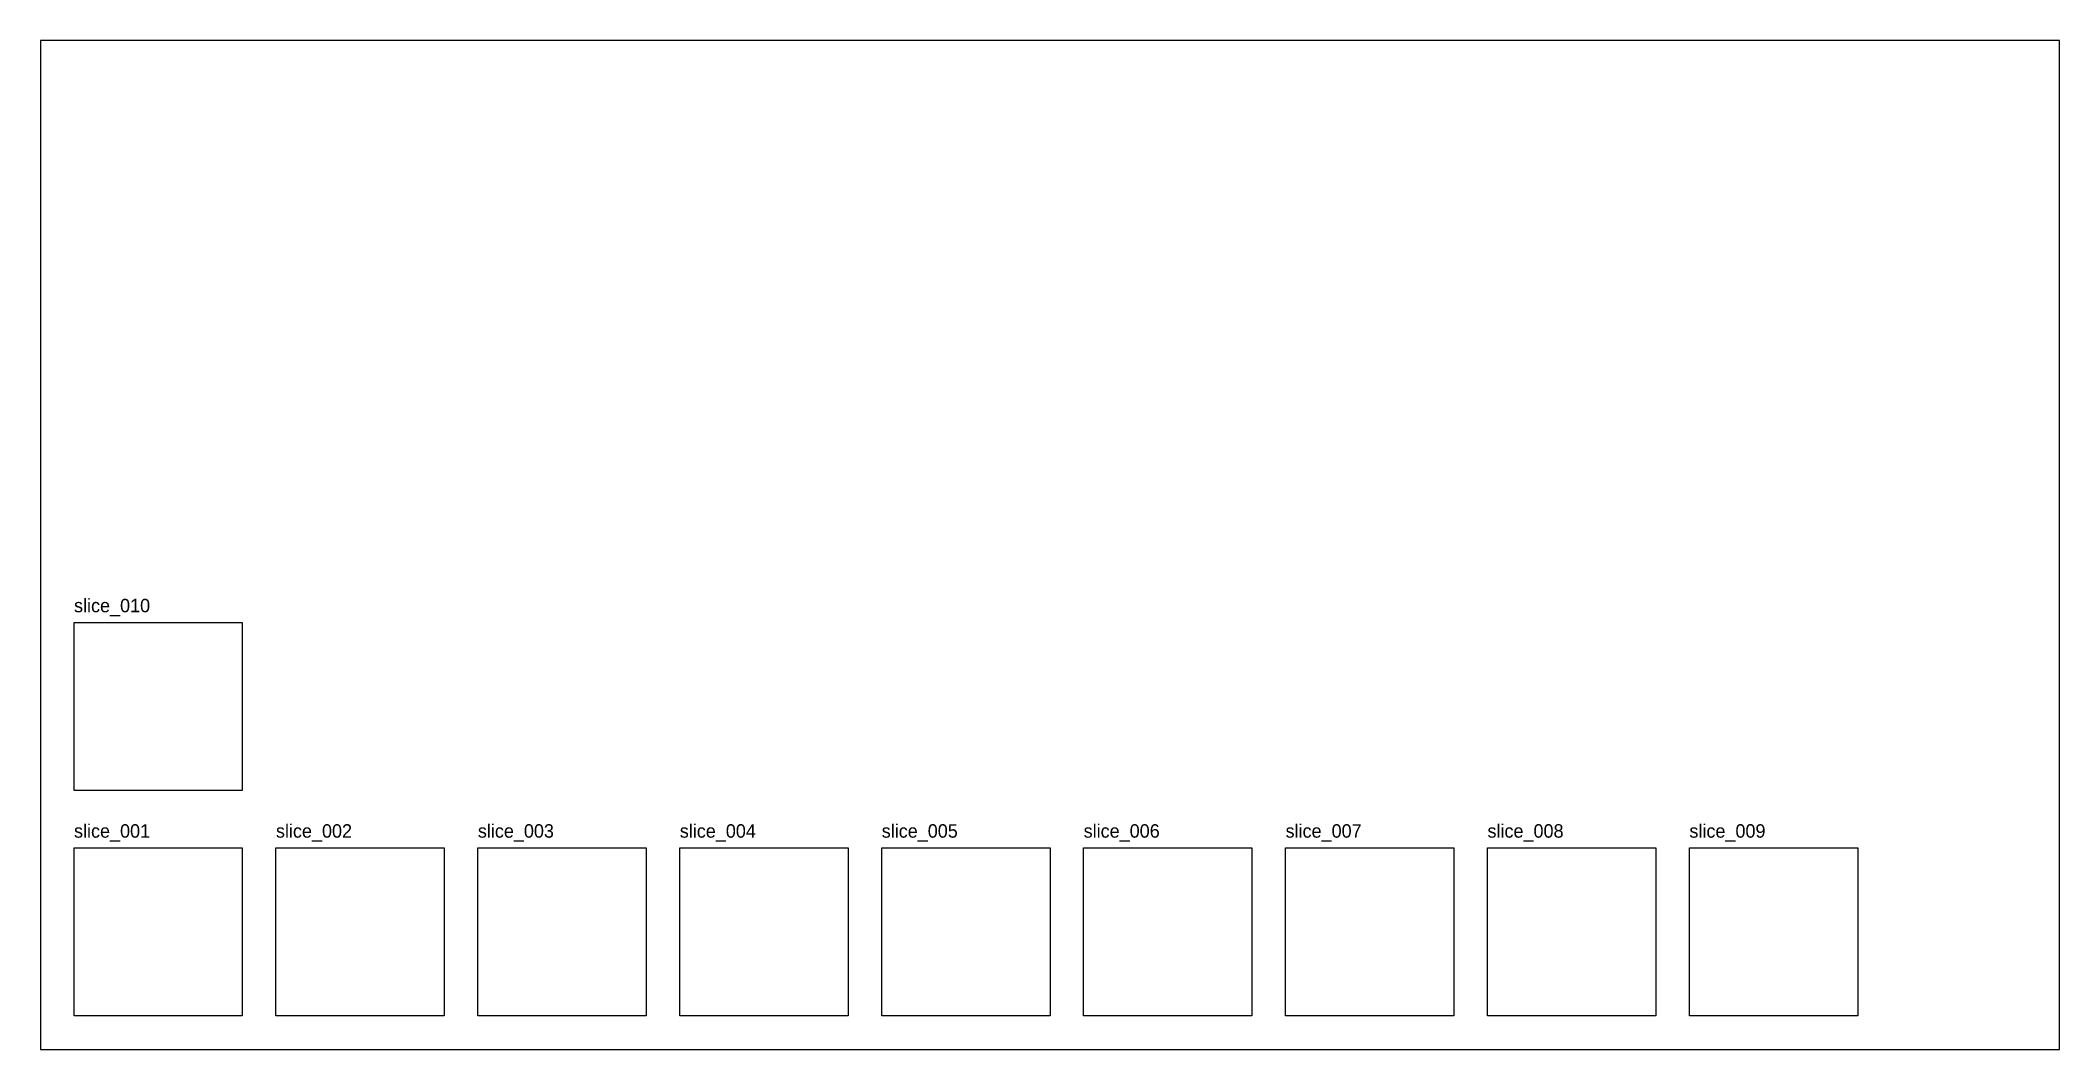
# Model space of a CAD drawing. Header units: metres. Extents: x 0 to 600, y 0 to 300.
import ezdxf

# ---------------------------------------------------------------- set-up
doc = ezdxf.new("R2010")
doc.units = ezdxf.units.M

msp = doc.modelspace()

# ---------------------------------------------------------------- linework, layer by layer
at = {"layer": 'sheet_boundary'}
for p, q in [((600, 300), (0, 300)), ((0, 300), (0, 0)), ((600, 0), (600, 300)), ((0, 0), (600, 0))]:
    msp.add_line(p, q, dxfattribs=at)
at = {"layer": 'slice_001'}
for p, q in [((10, 10), (10, 60)), ((10, 60), (60, 60)), ((60, 60), (60, 10)), ((60, 10), (10, 10))]:
    msp.add_line(p, q, dxfattribs=at)
at = {"layer": 'slice_002'}
for p, q in [((70, 10), (70, 60)), ((70, 60), (120, 60)), ((120, 60), (120, 10)), ((120, 10), (70, 10))]:
    msp.add_line(p, q, dxfattribs=at)
at = {"layer": 'slice_003'}
for p, q in [((130, 10), (130, 60)), ((130, 60), (180, 60)), ((180, 60), (180, 10)), ((180, 10), (130, 10))]:
    msp.add_line(p, q, dxfattribs=at)
at = {"layer": 'slice_004'}
for p, q in [((190, 10), (190, 60)), ((190, 60), (240, 60)), ((240, 60), (240, 10)), ((240, 10), (190, 10))]:
    msp.add_line(p, q, dxfattribs=at)
at = {"layer": 'slice_005'}
for p, q in [((250, 10), (250, 60)), ((250, 60), (300, 60)), ((300, 60), (300, 10)), ((300, 10), (250, 10))]:
    msp.add_line(p, q, dxfattribs=at)
at = {"layer": 'slice_006'}
for p, q in [((310, 10), (310, 60)), ((310, 60), (360, 60)), ((360, 60), (360, 10)), ((360, 10), (310, 10))]:
    msp.add_line(p, q, dxfattribs=at)
at = {"layer": 'slice_007'}
for p, q in [((370, 10), (370, 60)), ((370, 60), (420, 60)), ((420, 60), (420, 10)), ((420, 10), (370, 10))]:
    msp.add_line(p, q, dxfattribs=at)
at = {"layer": 'slice_008'}
for p, q in [((430, 10), (430, 60)), ((430, 60), (480, 60)), ((480, 60), (480, 10)), ((480, 10), (430, 10))]:
    msp.add_line(p, q, dxfattribs=at)
at = {"layer": 'slice_009'}
for p, q in [((490, 10), (490, 60)), ((490, 60), (540, 60)), ((540, 60), (540, 10)), ((540, 10), (490, 10))]:
    msp.add_line(p, q, dxfattribs=at)
at = {"layer": 'slice_010'}
for p, q in [((10, 77), (10, 127)), ((10, 127), (60, 127)), ((60, 127), (60, 77)), ((60, 77), (10, 77))]:
    msp.add_line(p, q, dxfattribs=at)

# ---------------------------------------------------------------- texts
at = {"layer": 'slice_001'}
msp.add_text('slice_001', height=4, dxfattribs=at).set_placement((10, 63))
at = {"layer": 'slice_002'}
msp.add_text('slice_002', height=4, dxfattribs=at).set_placement((70, 63))
at = {"layer": 'slice_003'}
msp.add_text('slice_003', height=4, dxfattribs=at).set_placement((130, 63))
at = {"layer": 'slice_004'}
msp.add_text('slice_004', height=4, dxfattribs=at).set_placement((190, 63))
at = {"layer": 'slice_005'}
msp.add_text('slice_005', height=4, dxfattribs=at).set_placement((250, 63))
at = {"layer": 'slice_006'}
msp.add_text('slice_006', height=4, dxfattribs=at).set_placement((310, 63))
at = {"layer": 'slice_007'}
msp.add_text('slice_007', height=4, dxfattribs=at).set_placement((370, 63))
at = {"layer": 'slice_008'}
msp.add_text('slice_008', height=4, dxfattribs=at).set_placement((430, 63))
at = {"layer": 'slice_009'}
msp.add_text('slice_009', height=4, dxfattribs=at).set_placement((490, 63))
at = {"layer": 'slice_010'}
msp.add_text('slice_010', height=4, dxfattribs=at).set_placement((10, 130))

doc.saveas('drawing.dxf')
